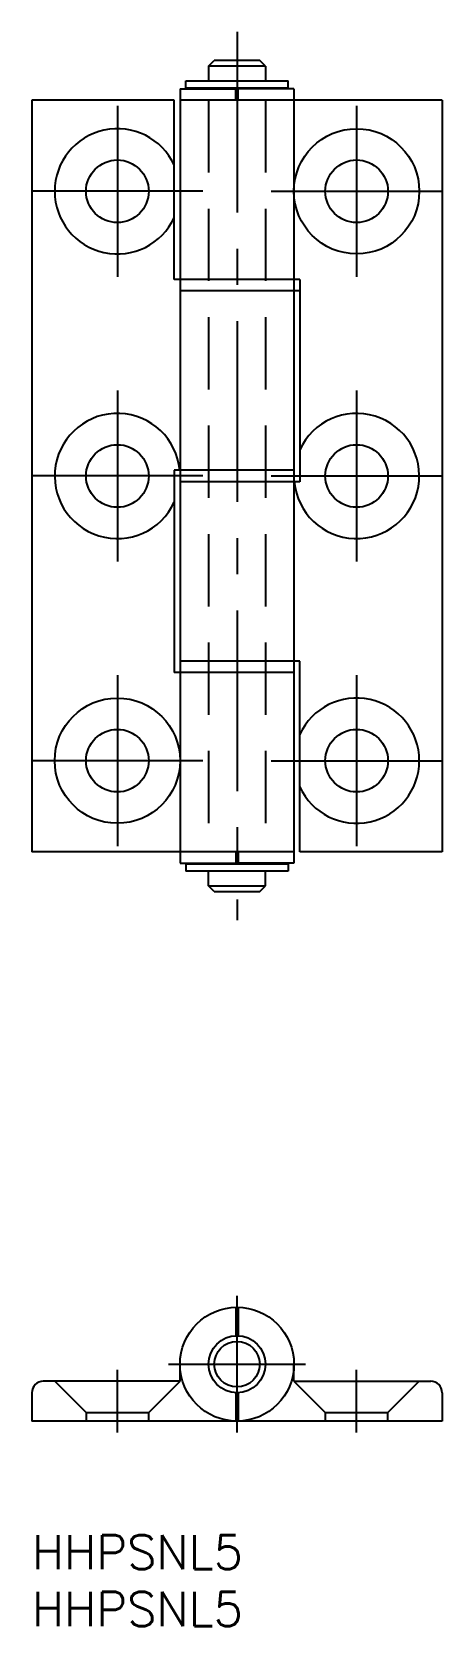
# Model space of a CAD drawing. Extents: x 0 to 36, y -8 to 132.
import ezdxf

# ---------------------------------------------------------------- set-up
doc = ezdxf.new("R2010")
doc.units = 0
doc.header["$LTSCALE"] = 0.5
doc.linetypes.add('CENTER', pattern=[50.8, 31.75, -6.35, 6.35, -6.35])
doc.linetypes.add('DASHED', pattern=[19.05, 12.7, -6.35])
for name, color, linetype in [('MSM_CENTER', 1, 'CENTER'), ('MSM_CONTINUOUS', 7, 'CONTINUOUS'), ('MSM_DASHED', 4, 'DASHED'), ('MSM_PART_NUMBER', 7, 'CONTINUOUS')]:
    doc.layers.add(name, color=color, linetype=linetype)
doc.styles.get("Standard").update_dxf_attribs({"font": 'txt.shx', "height": 3, "bigfont": 'bigfont.shx'})

# ---------------------------------------------------------------- blocks, each defined once
blk = doc.blocks.new('*U2')
at = {"layer": 'MSM_PART_NUMBER'}
blk.add_text('HHPSNL5', height=3, dxfattribs=at).set_placement((0, -3))
blk = doc.blocks.new('*U3')
at = {"layer": 'MSM_PART_NUMBER'}
blk.add_text('HHPSNL5', height=3, dxfattribs=at).set_placement((0, -8))

msp = doc.modelspace()

# ---------------------------------------------------------------- linework, layer by layer
at = {"layer": 'MSM_CENTER'}
for p, q in [((18, 132), (18, 54)), ((7.5, 125.5), (7.5, 110.5)), ((28.5, 125.5), (28.5, 110.5)), ((15, 118), (0, 118)), ((21, 118), (36, 118)), ((7.5, 100.5), (7.5, 85.5)), ((28.5, 100.5), (28.5, 85.5)), ((15, 93), (0, 93)), ((21, 93), (36, 93)), ((7.5, 75.5), (7.5, 60.5)), ((28.5, 75.5), (28.5, 60.5)), ((15, 68), (0, 68)), ((21, 68), (36, 68)), ((18, 9), (18, 21)), ((7.5, 9), (7.5, 14.5)), ((12, 15), (24, 15)), ((28.5, 9), (28.5, 14.5))]:
    msp.add_line(p, q, dxfattribs=at)
at = {"layer": 'MSM_CONTINUOUS'}
for p, q in [((15.5, 129), (16, 129.5)), ((20.5, 129), (15.5, 129)), ((15.5, 129), (15.5, 127.7)), ((20, 129.5), (16, 129.5)), ((20.5, 129), (20, 129.5)), ((20.5, 129), (20.5, 127.7)), ((13.5, 127.7), (22.5, 127.7)), ((13.5, 127.1), (13.5, 127.7)), ((22.5, 127.1), (22.5, 127.7)), ((0, 126), (0, 60)), ((12.5, 126), (0, 126)), ((12.5, 110.25), (12.5, 126)), ((13, 127), (13, 59)), ((13, 127), (17.9, 127)), ((36, 126), (13, 126)), ((13.5, 127.1), (22.5, 127.1)), ((17.9, 126), (17.9, 127)), ((23, 127), (18.1, 127)), ((18.1, 126), (18.1, 127)), ((23, 127), (23, 59)), ((36, 126), (36, 60)), ((23.5, 110.25), (12.5, 110.25)), ((23.5, 109.25), (13, 109.25)), ((23.5, 110.25), (23.5, 92.5)), ((12.5, 93.5), (12.5, 75.75)), ((23, 93.5), (12.5, 93.5)), ((23.5, 92.5), (13, 92.5)), ((23, 75.75), (12.5, 75.75)), ((23.5, 76.75), (13, 76.75)), ((23.5, 60), (23.5, 76.75)), ((23, 60), (0, 60)), ((13, 59), (17.9, 59)), ((22.5, 58.9), (13.5, 58.9)), ((13.5, 58.9), (13.5, 58.3)), ((17.9, 60), (17.9, 59)), ((18.1, 60), (18.1, 59)), ((23, 59), (18.1, 59)), ((22.5, 58.9), (22.5, 58.3)), ((36, 60), (23.5, 60)), ((22.5, 58.3), (13.5, 58.3)), ((15.5, 57), (15.5, 58.3)), ((20.5, 57), (20.5, 58.3)), ((15.5, 57), (20.5, 57)), ((16, 56.5), (15.5, 57)), ((16, 56.5), (20, 56.5)), ((20, 56.5), (20.5, 57)), ((17.9, 20), (17.9, 17.5)), ((18.1, 20), (18.1, 17.5)), ((13, 13.5), (13, 15)), ((23, 13.5), (23, 15)), ((13, 13.5), (1, 13.5)), ((23, 13.5), (35, 13.5)), ((0, 12.5), (0, 10)), ((17.9, 12.5), (17.9, 10)), ((18.1, 12.5), (18.1, 10)), ((36, 12.5), (36, 10)), ((36, 10), (0, 10))]:
    msp.add_line(p, q, dxfattribs=at)
for centre, radius in [((28.5, 118), 5.5), ((7.5, 118), 2.75), ((28.5, 118), 2.75), ((7.5, 93), 2.75), ((28.5, 93), 2.75), ((7.5, 68), 5.5), ((7.5, 68), 2.75), ((28.5, 68), 2.75), ((18, 15), 5), ((18, 15), 2.5), ((18, 15), 2)]:
    msp.add_circle(centre, radius, dxfattribs=at)
for centre, radius, start, end in [((7.5, 118), 5.5, 24.6198, 335.3802), ((7.5, 93), 5.5, 5.2159, 335.3802), ((28.5, 93), 5.5, 185.2159, 155.38), ((28.5, 68), 5.5, 204.62, 155.38), ((1, 12.5), 1, 90.0001, 180.0001), ((35, 12.5), 1, 0.0001, 90.0001)]:
    msp.add_arc(centre, radius, start, end, dxfattribs=at)
at = {"layer": 'MSM_DASHED'}
for p, q in [((15.5, 126), (15.5, 60)), ((20.5, 126), (20.5, 60)), ((2, 13.5), (4.75, 10.75)), ((10.25, 10.75), (13, 13.5)), ((23, 13.5), (25.75, 10.75)), ((31.25, 10.75), (34, 13.5)), ((4.75, 10.75), (4.75, 10)), ((4.75, 10.75), (10.25, 10.75)), ((10.25, 10), (10.25, 10.75)), ((25.75, 10.75), (25.75, 10)), ((25.75, 10.75), (31.25, 10.75)), ((31.25, 10), (31.25, 10.75))]:
    msp.add_line(p, q, dxfattribs=at)

# ---------------------------------------------------------------- block references
at = {"layer": 'MSM_CONTINUOUS'}
for name in ['*U2', '*U3']:
    msp.add_blockref(name, (0, 0), dxfattribs=at)

doc.saveas('drawing.dxf')
